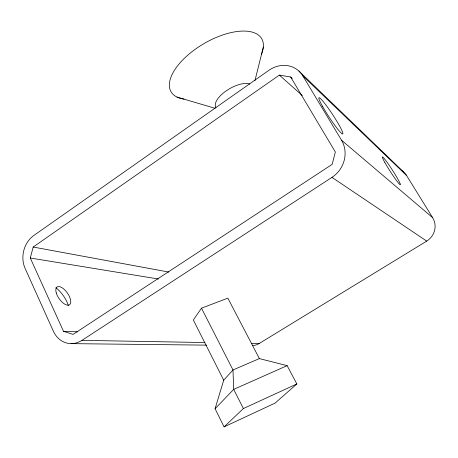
<?xml version="1.0" encoding="UTF-8"?>
<svg xmlns="http://www.w3.org/2000/svg" width="458" height="458" viewBox="0 0 458 458"><rect width="100%" height="100%" fill="white"/><g stroke="black" fill="none" stroke-linecap="round" stroke-linejoin="round"><path stroke-width="0.69" d="M254.946 80.631L263.333 47.054M290.653 76.996L335.348 151.993L332.165 164.359L73.068 334.397L63.507 331.329L30.274 258.003L33.205 247.039L279.351 75.106L290.653 76.996L292.233 78.444M215.077 408.731L223.71 380.214L232.985 369.967L259.377 358.597L287.132 365.65L296.853 383.964L275.098 403.092L224.076 426.879L215.077 408.731L233.689 389.38L287.132 365.65M259.377 358.597L227.838 298.141L201.497 308.177L193.339 319.999L223.71 380.214M224.076 426.879L243.393 408.547L296.853 383.964M81.971 340.351L331.97 177.366A27.188 25.213 -54.3 0 0 341.525 140.217L302.847 75.902A26.593 23.827 -53.8 0 0 268.943 70.28L33.858 235.458A24.228 20.289 -77.3 0 0 25.075 268.308L53.3 331.1A24.927 21.205 -81.9 0 0 81.971 340.351L204.869 342.544M252.255 345.624A16.219 15.028 -86.3 0 0 259.176 343.511L426.713 241.108A17.209 16.734 -36.5 0 0 432.65 217.659L406.549 175.483A16.957 16.156 -43.2 0 0 402.187 170.897M71.133 343.637L206.661 345.137M251.316 343.368L259.176 343.511M63.507 331.329L77.791 331.815M30.274 258.003L158.342 278.996M33.205 247.039L168.767 272.058M176.994 97.067L215.065 108.306M331.97 177.366L426.713 241.108M341.525 140.217L432.65 217.659M279.351 75.106L302.314 95.533M302.847 75.902L406.549 175.483M298.862 71.024L403.847 172.219M201.497 308.177L232.985 369.967L233.689 389.38L243.393 408.547M55.87 287.698A19.688 9.292 54.8 0 1 68.357 305.549M215.901 107.47A21.114 9.194 -30.2 0 1 224.895 91.795L229.572 88.715A21.114 9.194 -30.2 0 1 249.776 84.083M184.036 99.094A52.521 24.944 -30.4 0 1 177.618 65.78A52.521 24.944 -30.4 0 1 236.717 31.568A52.521 24.944 -30.4 0 1 261.415 54.302M56.282 292.971A10.855 5.015 54.8 0 0 69.061 305.011A10.855 5.015 54.8 0 0 64.504 289.651A10.855 5.015 54.8 0 0 56.282 292.971M322.661 106.588A21.681 2.164 56.7 0 0 342.601 133.976A21.681 2.164 56.7 0 0 327.327 106.886A21.681 2.164 56.7 0 0 322.661 106.588M384.857 162.516A16.528 1.265 57.2 0 0 400.052 184.677A16.528 1.265 57.2 0 0 389.306 165.43A16.528 1.265 57.2 0 0 384.857 162.516"/></g></svg>
